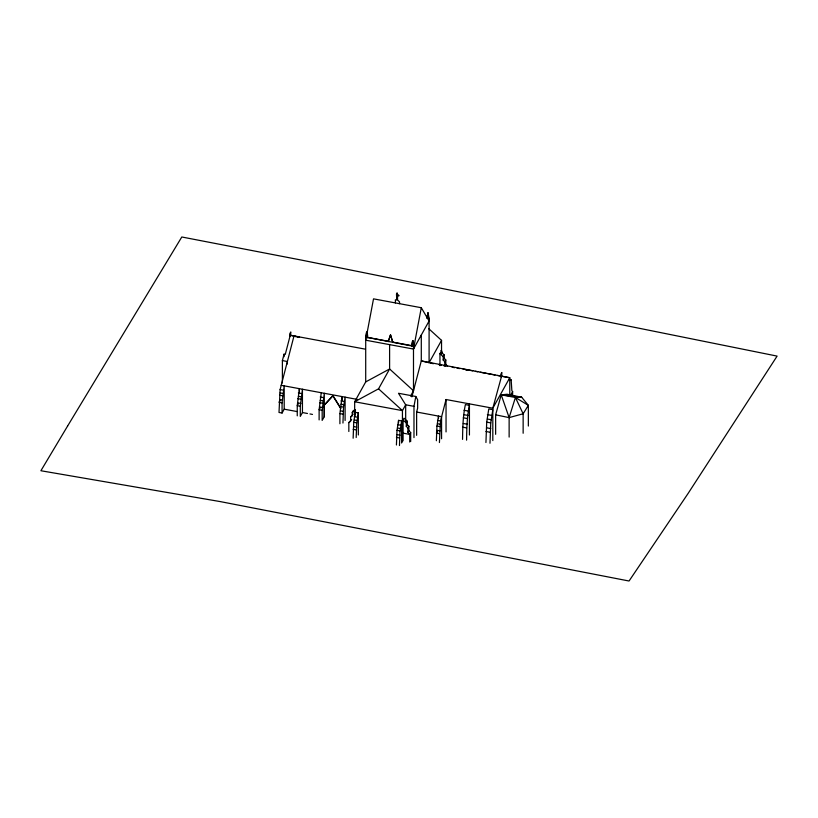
<?xml version="1.0" encoding="UTF-8"?>
<svg xmlns="http://www.w3.org/2000/svg" width="818" height="818" viewBox="0 0 818 818"><rect width="100%" height="100%" fill="white"/><g stroke="black" fill="none" stroke-linecap="round" stroke-linejoin="round"><path stroke-width="1.23" d="M412.609 340.901C410.401 358.12 413.059 329.112 413.489 346.3L413.489 390.769L410.524 396.086M413.98 437.599L413.98 406.331L415.81 396.485L398.489 393.274L405.677 404.798L405.677 421.055M366.668 332.384C368.887 348.897 367.139 321.372 365.707 337.435L365.707 381.904L354.664 401.761L354.664 415.513M366.576 335.595L373.519 298.856L421.29 307.721L429.092 321.024L413.489 349.061L365.707 340.206L366.842 332.067M413.489 349.061L421.29 307.721M299.552 337.302L293.999 335.922L280.114 389.572L279.01 412.456L282.067 413.018L284.204 409.174L284.204 385.851L282.067 402.865L282.067 413.018M299.398 391.065L299.398 388.673L297.251 405.677L297.251 415.841M300.298 406.249L302.445 389.235L302.445 412.548L300.298 416.403L300.298 406.249L297.251 405.677L298.325 403.755M321.259 392.732L319.122 409.736L319.122 419.9M322.169 420.462L322.169 410.299L324.306 393.294L324.306 416.607L322.67 419.552M339.91 423.755L339.91 413.591L342.047 396.587L342.047 400.176M342.957 423.049L343.54 407.108L345.104 397.149L345.104 420.462M353.141 438.223L353.724 422.292L355.288 412.333L358.335 412.896L358.335 434.982M356.188 437.528L356.771 422.855L358.335 412.896M396.423 444.992L397.006 430.319L398.56 420.36L401.618 420.922L401.618 443.019M399.47 445.554L400.053 430.892L401.618 420.922M429.092 318.263L426.771 318.243L428.039 312.834L429.092 318.263L429.092 362.732L421.29 360.922L421.29 335.043M427.19 316.863L428.039 312.834M438.52 418.479L438.52 416.086L436.955 426.055L436.372 440.718M439.419 442.548L440.513 420.943L446.045 399.521L492.814 408.202L509.778 377.732L421.29 360.922L411.894 396.863M462.548 439.389C462.712 427.712 462.957 416.004 465.391 404.593L469.43 405.35C466.996 416.751 466.751 428.468 466.587 440.145M485.933 442.507L486.71 422.139L488.775 408.939L492.814 409.685L490.749 422.896L489.982 443.254M282.394 382.916L282.394 360.585L284.071 354.163L285.267 354.388L290.257 335.227L365.441 349.174M501.301 375.769L500.974 377.006L500.749 374.429L501.833 372.497L501.669 375.851L492.814 408.202L492.814 440.595M416.628 435.34L416.628 412.027L417.64 408.162L417.64 399.757L415.81 396.485M495.636 434.317L495.636 414.828L501.219 394.859L507.099 394.245L521.7 397.251L528.346 405.339L528.346 426.045M495.636 414.828L509.133 417.609L515.412 397.487L521.7 397.251L501.219 394.859L509.133 417.609L509.133 437.088M390.35 335.186L388.264 341.617L390.523 334.869L392.824 342.466L390.523 334.869M280.083 400.37L279.01 402.292L282.067 402.865M320.186 407.814L319.122 409.736L322.169 410.299M324.194 416.812L324.194 405.155L332.998 395.677L340.758 408.202M324.194 405.155L332.998 395.677M365.891 337.118L413.489 346.3L412.793 340.585M348.836 431.495L348.836 422.609L350.646 421.229L350.646 416.945L352.251 415.83L352.251 412.487L353.233 410.728L355.401 409.532M350.646 416.945L353.233 414.072M348.836 422.609L351.628 419.47M413.98 406.331L405.677 404.798L402.436 410.626L354.664 401.761L378.55 388.836L389.603 368.979L389.603 344.634M429.092 362.732L441.536 340.37L428.683 328.631M403.039 440.769L403.039 419.992L404.02 418.233L407.282 421.239L407.282 424.573L406.301 426.342L407.906 428.049L407.906 432.333L409.716 434.389L409.716 442.006M439.951 365.646L439.951 353.683L440.933 351.924L444.184 354.93L444.184 358.264L443.213 360.032L444.808 361.74L444.808 366.024L445.79 364.266L445.79 359.981L444.184 358.264M406.301 426.342L406.301 422.998L407.282 421.239M443.213 360.032L443.213 356.689L444.184 354.93M407.906 428.049L408.877 426.29L407.282 424.573M444.808 361.74L445.79 359.981M407.906 432.333L408.877 430.575L408.877 426.29M408.877 430.575L410.687 432.63L409.716 434.389L403.039 433.151M437.446 431.178L436.372 433.1L439.419 433.663M510.35 395.646L512.62 391.556L511.853 390.667L511.168 379.91L509.778 379.215M352.251 412.487L355.513 410.687M365.707 381.904L389.603 368.979L413.489 390.769M509.133 417.609L523.142 413.775L528.346 405.339L515.412 397.487L501.219 394.859M367.803 337.476L388.438 341.3M392.998 342.149L411.914 345.656M293.948 336.218L295.145 336.443M296.954 336.893L299.429 337.353M462.998 369.051L472.845 370.881M475.309 371.331L477.773 371.791M480.238 372.251L486.393 373.386M487.62 373.621L495.002 374.992M497.467 375.452L509.778 377.732L509.778 395.421M439.164 364.797L441.475 365.227M443.571 365.656L446.025 366.106M452.16 367.241L454.614 367.701M457.068 368.161L459.522 368.611M465.452 369.716L467.487 370.094M509.144 379.532L511.168 379.91M282.394 360.585L287.343 361.505L287.343 363.99M464 410.278L468.039 411.025M487.385 414.614L491.434 415.36M464 414.706L468.039 415.452M487.385 419.041L491.434 419.787M463.315 417.804L467.364 418.55M486.71 422.139L490.749 422.896M281.157 385.288L357.609 399.47M416.628 412.027L441.567 416.659L441.567 438.745M280.114 389.572L283.161 390.135M298.355 392.957L301.402 393.519M320.216 397.016L323.263 397.579M341.004 400.871L344.051 401.433M463.315 423.489L467.364 424.235M486.71 427.824L490.749 428.581M437.466 420.37L440.513 420.943M280.114 392.906L283.161 393.478M298.355 396.29L301.402 396.863M320.216 400.35L323.263 400.912M341.004 404.204L344.051 404.777M462.548 427.149L466.587 427.896M485.933 431.485L489.982 432.241M437.466 423.714L440.513 424.276M279.592 395.247L282.639 395.81M297.834 398.632L300.881 399.194M319.695 402.691L322.752 403.254M340.493 406.546L343.54 407.108M436.955 426.055L440.002 426.618M279.592 399.532L282.639 400.104M297.834 402.916L300.881 403.489M319.695 406.975L322.752 407.538M340.493 410.83L343.54 411.403M436.955 430.34L440.002 430.902M339.91 413.591L342.957 414.164M354.245 416.618L357.292 417.18M397.517 424.644L400.564 425.207M354.245 419.951L357.292 420.524M397.517 427.988L400.564 428.55M284.204 409.174L297.057 411.556M302.445 412.548L307.466 413.489M309.971 413.949L312.476 414.419M353.724 422.292L356.771 422.855M397.006 430.319L400.053 430.892M353.724 426.577L356.771 427.139M397.006 434.603L400.053 435.176M353.141 429.338L356.188 429.91M396.423 437.374L399.47 437.937M430.166 362.977L433.376 363.724M290.257 335.227L295.717 336.668M440.81 350.687L441.863 351.208L441.863 353.437M378.55 388.836L402.436 410.626L402.436 441.894M439.951 353.683L443.213 356.689M403.039 419.992L406.301 422.998M445.79 364.266L447.599 366.321M332.885 395.881L340.646 408.407M515.412 397.487L523.142 413.775L523.142 433.254M427.824 313.212L428.888 321.402M284.071 354.163L284.071 356.699M512.62 391.556L512.62 396.454M469.43 403.857L469.43 435.023M446.045 399.521L446.045 431.924M441.536 340.37L441.536 354.122M413.663 345.983L413.663 348.131M410.687 432.63L410.687 441.515M399.521 303.683L399.521 301.852L397.548 299.95L397.548 295.707L397.957 295.145L398.703 296.004L399.051 295.554L397.466 294.603L397.088 292.813L396.495 293.999L396.74 300.042L395.391 299.787L395.391 302.916M398.56 420.36L398.56 422.753M355.288 412.333L355.288 414.726M290.625 335.319L290.789 331.955L289.705 333.887L289.93 336.474M67.608 426.035L40.9 470.739L220.277 501.598L629.052 581.015L688.194 493.305L777.1 356.106L301.709 260.144L181.8 236.985L67.608 426.035"/></g></svg>
